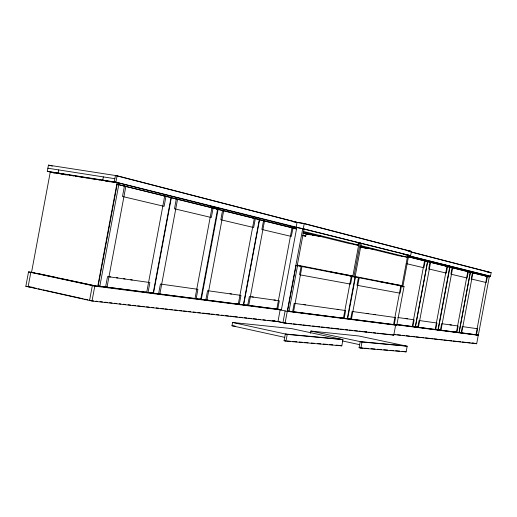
<?xml version="1.0" encoding="UTF-8"?>
<svg xmlns="http://www.w3.org/2000/svg" width="517" height="517" viewBox="0 0 517 517"><rect width="100%" height="100%" fill="white"/><g stroke="black" fill="none" stroke-linecap="round" stroke-linejoin="round"><path stroke-width="0.78" d="M28.532 271.897L94.792 286.127L280.143 309.89L277.939 321.671L92.013 301.017L25.85 286.269L28.532 271.897L34.135 272.653M51.745 172.387L47.306 171.301L48.449 165.136L117.094 175.761L297.049 222.368L304.242 223.544L411.422 251.417L410.627 255.689L403.144 254.364M58.712 169.912L58.137 173.014L65.956 174.933M103.348 176.898L102.76 180.071L109.669 181.797M92.013 301.017L94.792 286.127M290.832 226.627L302.742 228.611L410.627 255.689L115.905 182.152L117.094 175.761M98.172 286.017L117.165 184.285L171.037 197.565L153.168 293.236L98.172 286.017L150.874 292.809M99.8 286.366L118.813 184.543M118.936 184.724L119.233 183.141M151.591 292.9L153.491 293.275L171.353 197.649L117.165 184.285M196.15 298.761L197.921 289.32L160.425 284.033L158.577 293.927L157.006 293.598M214.62 208.739L214.917 207.162L210.329 206.419M216.293 209.172L216.591 207.588M153.491 293.275L200.732 299.356L217.586 209.172L171.353 197.649M217.961 209.585L218.258 208.002M258.099 219.402L296.538 228.863L281.416 309.735L199.782 299.104L201.3 299.427L218.142 209.314L169.757 197.391M222.568 210.419L220.824 219.751L253.66 227.519L255.327 218.588L252.832 218.09M284.718 337.349L231.984 325.762L232.598 322.485L291.252 328.541L342.965 339.65L341.808 345.854L285.985 341.142L284.085 340.716L285.345 333.982L341.175 339.268M254.319 218.336L238.272 304.183L236.792 303.873M218.142 209.314L259.334 219.583L243.397 304.843L201.3 299.427M243.649 304.875L259.579 219.647M263.541 220.636L261.893 229.464L291.349 236.431L292.932 227.965L291.498 227.726M293.863 228.973L294.218 227.079M295.272 229.005L295.569 227.415L296.099 227.428L297.049 222.368L115.446 175.502L114.251 181.887L295.569 227.415M285.125 310.924L282.915 322.731L286.922 323.17M273.48 320.721L285.054 323.183L302.742 228.611L303.292 228.624L304.242 223.544L293.352 221.851M287.575 310.976L296.099 265.389L297.534 265.654L289.003 311.266L287.575 310.976L347.262 318.718L361.325 243.371L356.575 242.57M297.165 265.919L304.074 228.947M285.985 341.142L287.245 334.402L342.965 339.65M302.736 235.649L305.734 236.159L306.154 233.891M301.107 266.352L299.537 274.76L350.597 284.117L352.051 276.343L349.931 275.942M310.439 333.284L310.853 331.061L358.682 335.966L407.176 346.228L406.123 351.864L360.86 348.083L359.089 347.702L360.226 341.627L405.496 345.873M343.424 318.226L351.289 276.194M352.723 276.802L359.082 242.809L356.704 242.408M353.861 277.028L360.207 243.087M392.144 324.359L346.293 318.491L347.644 318.763L355.457 277.009L353.725 276.685M350.675 319.151L352.109 311.46L395.55 317.554L394.212 324.721L392.28 324.379L396.817 325.051L404.023 286.528L296.099 265.389M358.449 277.597L357.008 285.294L400.113 293.191L401.451 286.024L399.525 285.662M360.86 348.083L361.997 342.008L407.176 346.228M393.553 324.637L400.804 285.895M401.877 286.521L407.764 255.075M285.054 323.183L393.773 335.152L395.641 325.174L287.271 311.363L279.658 309.793M402.769 287.071L408.714 255.314M412.87 326.647L414.149 319.803L397.832 317.503M415.422 326.977L427.669 261.563L449.706 267.056L437.944 329.872L396.823 324.489M417.814 327.287L419.08 320.501L436.955 323.022L435.721 329.587L434.532 329.348M430.008 262.145L428.735 268.93L446.3 273.086L447.535 266.513L445.79 266.171M446.985 266.378L435.165 329.516L433.976 329.277M447.722 267.283L448.019 265.699M414.201 326.731L438.222 329.911L449.977 267.121L426.441 261.35M440.419 330.195L441.641 323.681L458.127 326.007L456.944 332.321L455.794 332.088M437.033 329.672L459.128 332.599L470.431 272.22L451.709 267.644M461.158 332.864L462.334 326.595L477.605 328.747L476.467 334.829L474.864 334.544M475.989 334.77L486.93 276.337L485.806 276.143M487.499 276.879L487.725 275.671M393.818 334.544L476.674 343.747L478.257 335.287L394.872 324.598M459.128 332.599L478.367 335.074L489.263 276.918L470.431 272.22M407.784 255.592L490.471 276.272L491.15 272.64L411.261 251.953M359.089 347.702L363.07 348.031M364.659 348.167L368.634 348.503M371.025 348.697L374.999 349.033M377.391 349.233L381.365 349.57M383.756 349.77L387.731 350.099M390.122 350.3L393.301 350.565M395.692 350.765L399.667 351.101M402.058 351.302L406.123 351.864M284.085 340.716L285.688 340.852M287.284 340.987L290.476 341.259M292.874 341.466L296.868 341.802M299.265 342.008L302.464 342.28M304.862 342.48L308.054 342.752M311.253 343.023L314.446 343.294M317.645 343.566L320.837 343.837M323.235 344.038L327.229 344.38M329.626 344.581L332.825 344.852M336.018 345.123L339.217 345.395M231.984 325.762L235.157 326.078M288.525 323.351L291.73 323.7M293.333 323.881L296.538 324.237M298.141 324.411L301.346 324.766M302.943 324.941L306.148 325.296M307.751 325.471L310.155 325.736M312.559 326.001L314.963 326.266M316.566 326.447L319.771 326.796M321.374 326.977L324.579 327.326M326.175 327.507L329.381 327.862M330.983 328.036L334.189 328.392M335.791 328.566L338.997 328.922M340.6 329.096L343.805 329.452M345.408 329.626L347.812 329.891M349.408 330.072L352.613 330.421M354.216 330.602L357.421 330.951M359.024 331.132L362.23 331.481M363.832 331.662L367.038 332.017M368.64 332.192L371.839 332.547M373.442 332.722L375.846 332.987M377.449 333.161L390.27 334.577M93.577 300.92L89.564 300.467L92.343 285.597L96.718 286.159L95.147 285.823M95.988 301.185L97.59 301.366M100.001 301.631L102.411 301.902M104.815 302.167L107.226 302.439M109.636 302.703L112.04 302.975M114.451 303.24L116.861 303.511M119.265 303.776L120.875 303.957M123.285 304.229L125.689 304.494M128.1 304.765L130.51 305.03M132.914 305.301L135.325 305.566M137.735 305.838L140.139 306.103M141.748 306.284L144.153 306.549M146.563 306.82L149.103 307.104M151.384 307.356L153.788 307.621M156.199 307.893L158.609 308.164M161.013 308.429L163.424 308.701M165.026 308.875L167.437 309.147M169.847 309.412L172.251 309.683M174.662 309.948L177.072 310.219M179.477 310.484L181.887 310.756M183.496 310.937L186.702 311.292M188.311 311.473L190.721 311.738M193.125 312.01L195.536 312.274M197.946 312.546L200.35 312.811M202.761 313.082L205.171 313.347M206.774 313.528L209.986 313.884M211.589 314.065L213.999 314.33M216.41 314.601L218.814 314.866M221.224 315.137L223.635 315.402M225.238 315.583L228.449 315.939M230.059 316.12L233.27 316.482M234.75 316.643L237.284 316.927M239.688 317.192L242.098 317.464M244.509 317.729L246.913 318M248.522 318.175L251.734 318.537M253.336 318.711L256.548 319.073M258.157 319.254L260.562 319.519M262.972 319.79L265.383 320.055M267.787 320.327L270.197 320.592M271.8 320.773L275.012 321.128M393.547 334.331L395.938 334.602M397.534 334.777L400.733 335.132M402.329 335.313L404.727 335.578M406.323 335.759L409.516 336.115M411.112 336.289L414.304 336.645M415.907 336.826L419.1 337.181M420.696 337.355L423.888 337.711M425.485 337.892L432.677 338.693M434.274 338.868L437.466 339.23M439.062 339.404L442.261 339.759M443.857 339.94L447.05 340.296M448.646 340.47L451.839 340.826M453.254 340.987L460.628 341.808M462.224 341.983L465.416 342.338M467.013 342.519L470.212 342.874M471.808 343.049L475 343.411L472.706 343.004M25.85 286.269L29.844 286.741M32.939 287.349L28.131 286.773L30.82 272.388L34.813 272.924M289.003 311.266L347.262 318.718M347.644 318.763L396.817 325.051M151.914 292.939L198.496 298.942M242.182 304.571L279.225 309.34M457.972 332.366L459.884 332.612M460.776 332.728L478.367 335.074M395.738 324.443L415.274 326.957L427.527 261.524L408.404 256.755M438.222 329.911L458.999 332.586L470.308 272.194L449.977 267.121M109.106 276.685L110.709 276.912M116.306 277.7L117.908 277.926M123.505 278.715L125.108 278.941M130.704 279.736L132.3 279.962M229.936 293.74L231.532 293.96M251.831 296.829L253.408 297.049M273.939 299.944L275.522 300.17M405.916 318.569L407.474 318.789M449.893 324.779L451.47 324.999M303.867 304.597L305.45 304.823M337.162 309.276L338.751 309.502M366.592 313.412L368.175 313.632M373.707 314.414L375.29 314.633M47.874 168.219L114.845 178.695M47.306 171.301L115.905 182.152M67.585 174.959L52.482 172.568L54.363 173.027M69.175 175.211L70.764 175.463M72.348 175.715L73.937 175.967M75.527 176.213L77.117 176.465M78.707 176.717L87.451 178.107M89.04 178.359L96.983 179.612M98.573 179.864L100.162 180.116M101.752 180.368L103.342 180.62M104.932 180.872L106.521 181.124M107.775 181.325L118.471 183.018M122.813 185.693L124.461 185.952L122.49 196.492L164.115 206.335L165.989 196.311L164.393 196.053M124.216 186.042L125.857 186.301L107 287.29L105.378 286.948M163.12 195.736L164.716 195.995L146.712 292.402L145.128 292.066M174.746 198.631L176.329 198.89L174.481 208.79L211.337 217.508L213.101 208.054L211.563 207.808M175.987 198.942L177.57 199.194L159.843 294.089L158.273 293.759M211.847 206.813L215.007 207.33M210.432 207.524L211.97 207.776L194.999 298.613L193.468 298.296M222.136 210.438L223.667 210.69L206.949 300.151L205.43 299.834M259.334 219.583L216.604 209.062M262.067 220.391L264.523 220.882L248.703 305.528L247.236 305.217M290.586 227.499L292.027 227.738L276.808 309.14L275.38 308.843M296.538 228.863L258.81 219.576M407.926 250.771L411.422 251.417L407.441 250.745M304.584 233.503L321.206 236.308M305.896 233.846L323.358 236.792M356.239 242.421L359.412 242.958M309.056 234.563L310.639 234.828M312.223 235.099L313.806 235.364M315.389 235.629L316.973 235.901M317.981 236.191L319.558 236.456M353.822 244.489L357.751 245.155M360.375 246.725L369.099 248.205M360.323 246.997L375.342 249.556M403.305 254.312L406.969 254.939M360.362 247.081L369.228 248.587M360.75 247.223L367.057 248.296M401.431 256.348L402.905 256.6M423.339 260.574L424.573 260.788L412.262 326.57L411.034 326.324M423.934 260.723L425.168 260.936L423.888 267.78L406.323 263.625M428.78 261.932L430.59 262.287L418.408 327.358L416.592 327.035M486.898 271.91L491.15 272.64M442.481 264.743L445.641 265.292M445.111 265.324L449.641 266.106M450.94 267.451L452.129 267.657L450.908 274.172L467.116 278.01L468.299 271.69L467.142 271.49M466.631 271.367L467.795 271.567L456.433 332.25L455.277 332.017M471.271 272.517L472.422 272.717L471.252 278.986L486.258 282.534L487.402 276.453L486.271 276.259M471.762 272.64L472.919 272.84L461.668 332.929L460.518 332.696M489.263 276.918L469.274 272.02M299.673 266.093L301.993 266.526L293.52 311.848L292.092 311.551M321.994 270.365L323.577 270.656M327.532 271.386L329.116 271.677M330.699 271.968L352.865 276.052L297.307 265.124M357.098 277.345L359.192 277.739L351.424 319.248L349.33 318.879M377.578 281.216L402.026 285.727L355.127 276.498M402.749 286.295L404.023 286.528M439.237 329.956L440.969 330.266L452.666 267.793L448.782 266.914M475.556 343.521L476.674 343.747M342.073 317.949L344.199 318.323L345.653 310.549L294.192 303.33L292.622 311.732L291.194 311.434M431.437 338.409L433.052 338.661M279.994 309.437L281.416 309.735M276.304 308.966L277.732 309.263L279.316 300.791L249.349 296.571L247.695 305.398L246.234 305.088M391.873 334.757L393.773 335.152M389.314 334.318L390.891 334.648M237.826 304.009L239.3 304.313L240.974 295.388L207.569 290.677L205.824 300.009L204.305 299.692M364.769 331.61L366.346 331.94M199.213 299.033L200.732 299.356M146.957 292.344L148.011 292.57L149.885 282.547L107.542 276.576L105.571 287.109L103.943 286.761M277.183 321.367L283.497 322.711M272.873 320.734L274.43 321.063M310.853 331.061L361.997 342.008M36.92 273.331L57.413 277.668M58.951 278.062L93.59 285.429M342.422 340.949L359.658 344.665M340.613 345.595L341.808 345.854M232.598 322.485L287.245 334.402M31.194 287.219L36.701 288.447M38.277 288.796L41.425 289.501M42.995 289.85L83.114 298.787M84.685 299.136L87.832 299.841M89.409 300.19L90.979 300.539M302.632 235.409L305.734 236.159M302.981 232.114L349.201 243.526L358.649 245.129L303.602 231.474M360.86 246.409L398.445 255.689L407.357 257.214L360.892 245.685M303.059 233.135L307.344 234.182M407.907 256.729L426.292 261.311M48.449 165.136L52.353 166.119M408.139 255.579L490.471 276.272M410.905 251.973L490.026 272.453M304.468 223.745L409.516 251.036M50.272 172.025L31.556 272.304L97.707 286.502L117.107 182.604L50.272 172.025"/></g></svg>
